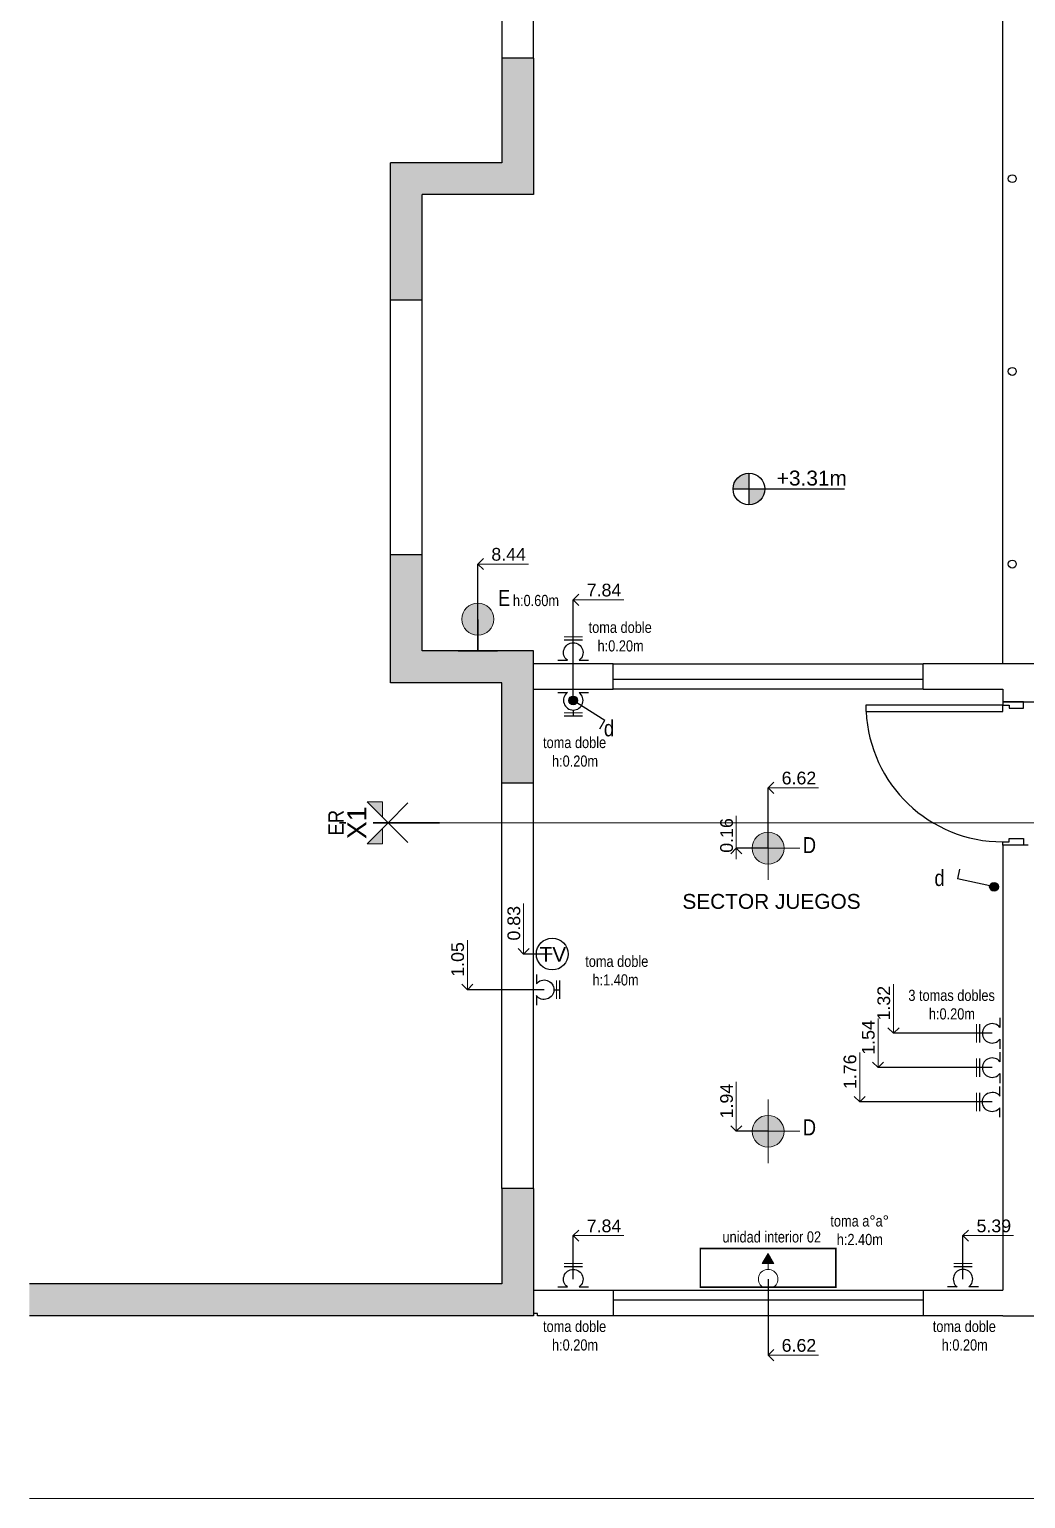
# Model space of a CAD drawing. Header units: millimetres. Extents: x 11902 to 12193, y 9935 to 10135.
# Drawn here: x 12030.33 to 12036.59, y 10117.14 to 10126.38 of the extents above; entities that cross this region are included whole.
import ezdxf
from ezdxf.enums import TextEntityAlignment as Align

# ---------------------------------------------------------------- set-up
doc = ezdxf.new("R2010")
doc.units = ezdxf.units.MM
doc.linetypes.add('ACAD_ISO02W100', pattern=[15, 12, -3])
doc.linetypes.add('CENTRO2', pattern=[28.575, 19.05, -3.175, 3.175, -3.175])
doc.layers.get('Defpoints').update_dxf_attribs({"color": 254})
for name, color, linetype in [('0-HATCH', 7, 'Continuous'), ('01-MUROS', 7, 'Continuous'), ('02-CARPINTERÍAS', 62, 'Continuous'), ('03-PROYECCIONES', 14, 'Continuous'), ('ie llaves', 10, 'Continuous'), ('ie textos', 250, 'Continuous'), ('ie tomas', 10, 'Continuous')]:
    doc.layers.add(name, color=color, linetype=linetype)
doc.layers.add('000-COTAS ACUMULADAS', color=7, linetype='Continuous', lineweight=9, true_color=0xd10a0d)
doc.layers.add('ie bocas', color=7, linetype='Continuous', lineweight=9, true_color=0xe41b1b)
doc.layers.add('001-EJES REPLANTEO', color=20, linetype='Continuous', lineweight=18)
doc.layers.add('06-SOLADOS', color=252, linetype='Continuous', lineweight=25)
doc.styles.add('arial1', font='arial.ttf', dxfattribs={"height": 0.002})
doc.styles.add('COTAS', font='arial.ttf')
doc.styles.add('ROMANS', font='GOTHIC.TTF', dxfattribs={"height": 0.125})
doc.styles.get("Standard").update_dxf_attribs({"font": 'arial.ttf'})
doc.dimstyles.new('Cotas 1 50', dxfattribs={"dimtxt": 0.08, "dimasz": 0.07, "dimexe": 0, "dimexo": 0, "dimgap": 0.02, "dimtad": 1, "dimjust": 2, "dimzin": 0, "dimdsep": 46, "dimtxsty": 'COTAS', "dimblk1": 'NONE', "dimblk2": 'OPEN90', "dimsah": 1, "dimcen": 0.1, "dimse1": 1, "dimsd1": 1, "dimclrd": 256, "dimclre": 252, "dimclrt": 256, "dimadec": 0, "dimazin": 0, "dimtfac": 1, "dimtix": 1, "dimtmove": 2, "dimatfit": 3, "dimldrblk": 'COTA', "dimfxl": 0, "dimtolj": 1, "dimtzin": 0, "dimlwd": -1, "dimarcsym": 0})

# ---------------------------------------------------------------- blocks, each defined once
blk = doc.blocks.new('BOCA ILUMINAICON')
at = {"layer": 'ie bocas'}
h = blk.add_hatch(color=256, dxfattribs=at)
h.dxf.hatch_style = 1
edge = h.paths.add_edge_path()
edge.add_arc((0, 0), 0.1, 0, 360)
at = {"layer": 'ie bocas', "color": 250, "lineweight": 0, "true_color": 0x1f1f1f}
for p, q in [((-0.0027, -0.2), (0.0027, 0.2)), ((0.2, -0.0027), (-0.2, 0.0027))]:
    blk.add_line(p, q, dxfattribs=at)
at = {"layer": 'ie bocas', "lineweight": 9}
blk.add_circle((0, 0), 0.1, dxfattribs=at)
blk = doc.blocks.new('tug')
at = {"color": 0}
for p, q in [((-0.138, 0.07), (-0.053, 0.07)), ((0.053, 0.07), (0.138, 0.07)), ((0, -0.088), (0, -0.14))]:
    blk.add_line(p, q, dxfattribs=at)
at = {"color": 0, "const_width": 0.01}
for points in [[(-0.083, -0.112), (0.083, -0.112)], [(-0.083, -0.14), (0.083, -0.14)]]:
    blk.add_lwpolyline(points, dxfattribs=at)
at = {"color": 0}
blk.add_arc((0, 0), 0.0875, 126.8888, 53.1112, dxfattribs=at)
blk = doc.blocks.new('LLA-1P')
at = {"color": 0}
for p in [(0.033, 0.028), (0.315, 0.158)]:
    blk.add_line(p, (0.255, 0.225), dxfattribs=at)
at = {"color": 0, "const_width": 0.039}
blk.add_lwpolyline([(-0.016, 0.002, 1), (0.023, 0.002, 1)], format="xyb", close=True, dxfattribs=at)
at = {"color": 0}
blk.add_circle((0.004, 0.002), 0.039, dxfattribs=at)
at = {"style": 'ROMANS', "width": 0.8, "flags": 1}
blk.add_attdef('ELEC', (0, 0.029), '', height=0.125, dxfattribs=at)
blk = doc.blocks.new('TOMA ESPECIAL')
at = {"lineweight": 9, "true_color": 0x306b91}
h = blk.add_hatch(color=147, dxfattribs=at)
h.dxf.hatch_style = 1
h.paths.add_polyline_path([(0, -0.23), (0.052, -0.14), (-0.052, -0.14)])
at = {"color": 0}
for p, q in [((-0.138, 0.07), (-0.053, 0.07)), ((0.053, 0.07), (0.138, 0.07)), ((0, -0.088), (0, -0.14))]:
    blk.add_line(p, q, dxfattribs=at)
at = {"color": 147, "lineweight": 9, "true_color": 0x306b91}
blk.add_lwpolyline([(0, -0.23), (0.052, -0.14), (-0.052, -0.14)], close=True, dxfattribs=at)
at = {"color": 0}
blk.add_arc((0, 0), 0.0875, 126.8888, 53.1112, dxfattribs=at)
blk = doc.blocks.new('APLIQUE')
at = {"layer": 'ie bocas', "extrusion": (-1.88135e-09, 1.24706e-11, 1)}
h = blk.add_hatch(color=256, dxfattribs=at)
h.dxf.hatch_style = 1
edge = h.paths.add_edge_path()
edge.add_arc((0, 0), 0.1, 179.24043, 539.24043, ccw=False)
at = {"layer": 'ie bocas', "const_width": 0.01}
for points in [[(-0.125, 0.2), (0.125, 0.2)], [(0, 0.2), (0, 0)]]:
    blk.add_lwpolyline(points, dxfattribs=at)
at = {"layer": 'ie bocas', "lineweight": 9}
blk.add_circle((0, 0), 0.1, dxfattribs=at)
blk = doc.blocks.new('Eje Replanteo')
h = blk.add_hatch(color=256)
h.paths.add_polyline_path([(0.229, 0.793), (0.06, 0.624), (0.229, 0.624)])
h.paths.add_polyline_path([(-0.229, 0.793), (-0.229, 0.624), (-0.06, 0.624)])
at = {"linetype": 'CENTRO2', "lineweight": 30}
for points in [[(0, 1.094), (0, 1.025)], [(0, 0.725), (0, 0)]]:
    blk.add_lwpolyline(points, dxfattribs=at)
for points in [[(0.217, 0.348), (0, 0.564), (-0.229, 0.793), (-0.229, 0.624), (-0.06, 0.624)], [(-0.217, 0.348), (0, 0.564), (0.229, 0.793), (0.229, 0.624), (0.06, 0.624)]]:
    blk.add_lwpolyline(points)
at = {"width": 0.85}
blk.add_attdef('ER', text='', height=0.17, dxfattribs=at).set_placement((0, 1.133), align=Align.MIDDLE_CENTER)
at = {"color": 1}
blk.add_attdef('EJE', text='', height=0.21, dxfattribs=at).set_placement((0, 0.905), align=Align.MIDDLE_CENTER)
blk = doc.blocks.new('_OPEN90')
at = {"color": 0, "linetype": 'ByBlock'}
for p, q in [((0, 0), (-1, 0)), ((-0.5, 0.5), (0, 0)), ((0, 0), (-0.5, -0.5))]:
    blk.add_line(p, q, dxfattribs=at)
blk = doc.blocks.new('*D135')
at = {"layer": '000-COTAS ACUMULADAS', "color": 252, "lineweight": -2, "transparency": 16777216}
blk.add_line((12034.9729, 10121.2292), (12034.9729, 10121.609), dxfattribs=at)
at = {"layer": '000-COTAS ACUMULADAS', "transparency": 16777216}
blk.add_line((12035.0429, 10121.609), (12035.2904, 10121.609), dxfattribs=at)
at = {"layer": 'Defpoints', "color": 0, "transparency": 16777216}
for p in [(12034.9729, 10121.609), (12041.5879, 10121.3892), (12034.9729, 10121.2292)]:
    blk.add_point(p, dxfattribs=at)
at = {"layer": '000-COTAS ACUMULADAS', "transparency": 16777216, "xscale": 0.07, "yscale": 0.07, "zscale": 0.07, "rotation": 180}
blk.add_blockref('_OPEN90', (12034.9729, 10121.609), dxfattribs=at)
at = {"layer": '000-COTAS ACUMULADAS', "transparency": 16777216, "insert": (12035.1667, 10121.6698), "char_height": 0.08, "attachment_point": 5, "style": 'COTAS'}
blk.add_mtext('\\A1;6.62', dxfattribs=at)
blk = doc.blocks.new('_None')
blk = doc.blocks.new('COTA')
blk.add_line((-1, 0), (0, 0))
at = {"const_width": 0.065}
blk.add_lwpolyline([(0.14, 0.14), (0.28, 0.28), (0, 0), (-0.14, -0.14), (-0.28, -0.28)], dxfattribs=at)
blk = doc.blocks.new('*D136')
at = {"layer": '000-COTAS ACUMULADAS', "transparency": 16777216}
blk.add_line((12034.7729, 10121.2292), (12034.7729, 10121.433), dxfattribs=at)
at = {"layer": '000-COTAS ACUMULADAS', "color": 252, "lineweight": -2, "transparency": 16777216}
blk.add_line((12034.9729, 10121.2292), (12034.7729, 10121.2292), dxfattribs=at)
at = {"layer": 'Defpoints', "color": 0, "transparency": 16777216}
for p in [(12034.9729, 10121.3892), (12034.7729, 10121.2292), (12034.9729, 10121.2292)]:
    blk.add_point(p, dxfattribs=at)
at = {"layer": '000-COTAS ACUMULADAS', "transparency": 16777216, "xscale": 0.07, "yscale": 0.07, "zscale": 0.07, "rotation": 90}
blk.add_blockref('_OPEN90', (12034.7729, 10121.2292), dxfattribs=at)
at = {"layer": '000-COTAS ACUMULADAS', "transparency": 16777216, "insert": (12034.7121, 10121.3092), "char_height": 0.08, "attachment_point": 5, "rotation": 90, "style": 'COTAS'}
blk.add_mtext('\\A1;0.16', dxfattribs=at)
blk = doc.blocks.new('*D137')
at = {"layer": '000-COTAS ACUMULADAS', "transparency": 16777216}
blk.add_line((12034.7729, 10119.5192), (12034.7729, 10119.7591), dxfattribs=at)
at = {"layer": '000-COTAS ACUMULADAS', "color": 252, "lineweight": -2, "transparency": 16777216}
blk.add_line((12034.9729, 10119.4492), (12034.7729, 10119.4492), dxfattribs=at)
at = {"layer": 'Defpoints', "color": 0, "transparency": 16777216}
for p in [(12034.9729, 10121.3892), (12034.7729, 10119.4492), (12034.9729, 10119.4492)]:
    blk.add_point(p, dxfattribs=at)
at = {"layer": '000-COTAS ACUMULADAS', "transparency": 16777216, "xscale": 0.07, "yscale": 0.07, "zscale": 0.07, "rotation": 270}
blk.add_blockref('_OPEN90', (12034.7729, 10119.4492), dxfattribs=at)
at = {"layer": '000-COTAS ACUMULADAS', "transparency": 16777216, "insert": (12034.7121, 10119.6391), "char_height": 0.08, "attachment_point": 5, "rotation": 90, "style": 'COTAS'}
blk.add_mtext('\\A1;1.94', dxfattribs=at)
blk = doc.blocks.new('*D138')
at = {"layer": '000-COTAS ACUMULADAS', "transparency": 16777216}
blk.add_line((12033.0823, 10120.4092), (12033.0823, 10120.65), dxfattribs=at)
at = {"layer": '000-COTAS ACUMULADAS', "color": 252, "lineweight": -2, "transparency": 16777216}
blk.add_line((12033.5647, 10120.3392), (12033.0823, 10120.3392), dxfattribs=at)
at = {"layer": 'Defpoints', "color": 0, "transparency": 16777216}
for p in [(12033.4979, 10121.3892), (12033.0823, 10120.3392), (12033.5647, 10120.3392)]:
    blk.add_point(p, dxfattribs=at)
at = {"layer": '000-COTAS ACUMULADAS', "transparency": 16777216, "xscale": 0.07, "yscale": 0.07, "zscale": 0.07, "rotation": 270}
blk.add_blockref('_OPEN90', (12033.0823, 10120.3392), dxfattribs=at)
at = {"layer": '000-COTAS ACUMULADAS', "transparency": 16777216, "insert": (12033.0215, 10120.5296), "char_height": 0.08, "attachment_point": 5, "rotation": 90, "style": 'COTAS'}
blk.add_mtext('\\A1;1.05', dxfattribs=at)
blk = doc.blocks.new('*D139')
at = {"layer": '000-COTAS ACUMULADAS', "transparency": 16777216}
blk.add_line((12033.4355, 10120.6332), (12033.4355, 10120.881), dxfattribs=at)
at = {"layer": '000-COTAS ACUMULADAS', "color": 252, "lineweight": -2, "transparency": 16777216}
blk.add_line((12033.6154, 10120.5632), (12033.4355, 10120.5632), dxfattribs=at)
at = {"layer": 'Defpoints', "color": 0, "transparency": 16777216}
for p in [(12033.4979, 10121.3892), (12033.4355, 10120.5632), (12033.6154, 10120.5632)]:
    blk.add_point(p, dxfattribs=at)
at = {"layer": '000-COTAS ACUMULADAS', "transparency": 16777216, "xscale": 0.07, "yscale": 0.07, "zscale": 0.07, "rotation": 270}
blk.add_blockref('_OPEN90', (12033.4355, 10120.5632), dxfattribs=at)
at = {"layer": '000-COTAS ACUMULADAS', "transparency": 16777216, "insert": (12033.3746, 10120.7571), "char_height": 0.08, "attachment_point": 5, "rotation": 90, "style": 'COTAS'}
blk.add_mtext('\\A1;0.83', dxfattribs=at)
blk = doc.blocks.new('*D140')
at = {"layer": '000-COTAS ACUMULADAS', "color": 252, "lineweight": -2, "transparency": 16777216}
blk.add_line((12033.7479, 10122.1587), (12033.7479, 10122.7909), dxfattribs=at)
at = {"layer": '000-COTAS ACUMULADAS', "transparency": 16777216}
blk.add_line((12033.8179, 10122.7909), (12034.0648, 10122.7909), dxfattribs=at)
at = {"layer": 'Defpoints', "color": 0, "transparency": 16777216}
for p in [(12033.7479, 10122.7909), (12033.7479, 10122.1587), (12041.5879, 10121.3892)]:
    blk.add_point(p, dxfattribs=at)
at = {"layer": '000-COTAS ACUMULADAS', "transparency": 16777216, "xscale": 0.07, "yscale": 0.07, "zscale": 0.07, "rotation": 180}
blk.add_blockref('_OPEN90', (12033.7479, 10122.7909), dxfattribs=at)
at = {"layer": '000-COTAS ACUMULADAS', "transparency": 16777216, "insert": (12033.9413, 10122.8517), "char_height": 0.08, "attachment_point": 5, "style": 'COTAS'}
blk.add_mtext('\\A1;7.84', dxfattribs=at)
blk = doc.blocks.new('*D141')
at = {"layer": '000-COTAS ACUMULADAS', "color": 252, "lineweight": -2, "transparency": 16777216}
blk.add_line((12033.1479, 10122.4692), (12033.1479, 10123.0157), dxfattribs=at)
at = {"layer": '000-COTAS ACUMULADAS', "transparency": 16777216}
blk.add_line((12033.2179, 10123.0157), (12033.4655, 10123.0157), dxfattribs=at)
at = {"layer": 'Defpoints', "color": 0, "transparency": 16777216}
for p in [(12033.1479, 10123.0157), (12033.1479, 10122.4692), (12041.5879, 10121.3892)]:
    blk.add_point(p, dxfattribs=at)
at = {"layer": '000-COTAS ACUMULADAS', "transparency": 16777216, "xscale": 0.07, "yscale": 0.07, "zscale": 0.07, "rotation": 180}
blk.add_blockref('_OPEN90', (12033.1479, 10123.0157), dxfattribs=at)
at = {"layer": '000-COTAS ACUMULADAS', "transparency": 16777216, "insert": (12033.3417, 10123.0765), "char_height": 0.08, "attachment_point": 5, "style": 'COTAS'}
blk.add_mtext('\\A1;8.44', dxfattribs=at)
blk = doc.blocks.new('*D142')
at = {"layer": '000-COTAS ACUMULADAS', "color": 252, "lineweight": -2, "transparency": 16777216}
blk.add_line((12036.1979, 10118.5194), (12036.1979, 10118.7927), dxfattribs=at)
at = {"layer": '000-COTAS ACUMULADAS', "transparency": 16777216}
blk.add_line((12036.2679, 10118.7927), (12036.5159, 10118.7927), dxfattribs=at)
at = {"layer": 'Defpoints', "color": 0, "transparency": 16777216}
for p in [(12036.1979, 10118.7927), (12036.1979, 10118.5194), (12041.5879, 10118.4492)]:
    blk.add_point(p, dxfattribs=at)
at = {"layer": '000-COTAS ACUMULADAS', "transparency": 16777216, "xscale": 0.07, "yscale": 0.07, "zscale": 0.07, "rotation": 180}
blk.add_blockref('_OPEN90', (12036.1979, 10118.7927), dxfattribs=at)
at = {"layer": '000-COTAS ACUMULADAS', "transparency": 16777216, "insert": (12036.3919, 10118.8536), "char_height": 0.08, "attachment_point": 5, "style": 'COTAS'}
blk.add_mtext('\\A1;5.39', dxfattribs=at)
blk = doc.blocks.new('*D143')
at = {"layer": '000-COTAS ACUMULADAS', "color": 252, "lineweight": -2, "transparency": 16777216}
blk.add_line((12033.7479, 10118.5194), (12033.7479, 10118.7927), dxfattribs=at)
at = {"layer": '000-COTAS ACUMULADAS', "transparency": 16777216}
blk.add_line((12033.8179, 10118.7927), (12034.0648, 10118.7927), dxfattribs=at)
at = {"layer": 'Defpoints', "color": 0, "transparency": 16777216}
for p in [(12033.7479, 10118.7927), (12033.7479, 10118.5194), (12041.5879, 10118.2892)]:
    blk.add_point(p, dxfattribs=at)
at = {"layer": '000-COTAS ACUMULADAS', "transparency": 16777216, "xscale": 0.07, "yscale": 0.07, "zscale": 0.07, "rotation": 180}
blk.add_blockref('_OPEN90', (12033.7479, 10118.7927), dxfattribs=at)
at = {"layer": '000-COTAS ACUMULADAS', "transparency": 16777216, "insert": (12033.9413, 10118.8536), "char_height": 0.08, "attachment_point": 5, "style": 'COTAS'}
blk.add_mtext('\\A1;7.84', dxfattribs=at)
blk = doc.blocks.new('*D144')
at = {"layer": '000-COTAS ACUMULADAS', "color": 252, "lineweight": -2, "transparency": 16777216}
blk.add_line((12034.9729, 10118.5194), (12034.9729, 10118.0414), dxfattribs=at)
at = {"layer": '000-COTAS ACUMULADAS', "transparency": 16777216}
blk.add_line((12035.0429, 10118.0414), (12035.2904, 10118.0414), dxfattribs=at)
at = {"layer": 'Defpoints', "color": 0, "transparency": 16777216}
for p in [(12034.9729, 10118.5194), (12041.5879, 10118.2892), (12034.9729, 10118.0414)]:
    blk.add_point(p, dxfattribs=at)
at = {"layer": '000-COTAS ACUMULADAS', "transparency": 16777216, "xscale": 0.07, "yscale": 0.07, "zscale": 0.07, "rotation": 180}
blk.add_blockref('_OPEN90', (12034.9729, 10118.0414), dxfattribs=at)
at = {"layer": '000-COTAS ACUMULADAS', "transparency": 16777216, "insert": (12035.1667, 10118.1022), "char_height": 0.08, "attachment_point": 5, "style": 'COTAS'}
blk.add_mtext('\\A1;6.62', dxfattribs=at)
blk = doc.blocks.new('*D145')
at = {"layer": '000-COTAS ACUMULADAS', "transparency": 16777216}
blk.add_line((12035.761, 10120.135), (12035.761, 10120.3744), dxfattribs=at)
at = {"layer": '000-COTAS ACUMULADAS', "color": 252, "lineweight": -2, "transparency": 16777216}
blk.add_line((12036.3812, 10120.065), (12035.761, 10120.065), dxfattribs=at)
at = {"layer": 'Defpoints', "color": 0, "transparency": 16777216}
for p in [(12037.4679, 10121.3892), (12035.761, 10120.065), (12036.3812, 10120.065)]:
    blk.add_point(p, dxfattribs=at)
at = {"layer": '000-COTAS ACUMULADAS', "transparency": 16777216, "xscale": 0.07, "yscale": 0.07, "zscale": 0.07, "rotation": 270}
blk.add_blockref('_OPEN90', (12035.761, 10120.065), dxfattribs=at)
at = {"layer": '000-COTAS ACUMULADAS', "transparency": 16777216, "insert": (12035.7002, 10120.2547), "char_height": 0.08, "attachment_point": 5, "rotation": 90, "style": 'COTAS'}
blk.add_mtext('\\A1;1.32', dxfattribs=at)
blk = doc.blocks.new('*D146')
at = {"layer": '000-COTAS ACUMULADAS', "transparency": 16777216}
blk.add_line((12035.6639, 10119.9192), (12035.6639, 10120.1591), dxfattribs=at)
at = {"layer": '000-COTAS ACUMULADAS', "color": 252, "lineweight": -2, "transparency": 16777216}
blk.add_line((12036.3812, 10119.8492), (12035.6639, 10119.8492), dxfattribs=at)
at = {"layer": 'Defpoints', "color": 0, "transparency": 16777216}
for p in [(12035.761, 10121.3892), (12035.6639, 10119.8492), (12036.3812, 10119.8492)]:
    blk.add_point(p, dxfattribs=at)
at = {"layer": '000-COTAS ACUMULADAS', "transparency": 16777216, "xscale": 0.07, "yscale": 0.07, "zscale": 0.07, "rotation": 270}
blk.add_blockref('_OPEN90', (12035.6639, 10119.8492), dxfattribs=at)
at = {"layer": '000-COTAS ACUMULADAS', "transparency": 16777216, "insert": (12035.6031, 10120.0391), "char_height": 0.08, "attachment_point": 5, "rotation": 90, "style": 'COTAS'}
blk.add_mtext('\\A1;1.54', dxfattribs=at)
blk = doc.blocks.new('*D147')
at = {"layer": '000-COTAS ACUMULADAS', "transparency": 16777216}
blk.add_line((12035.5486, 10119.7034), (12035.5486, 10119.9436), dxfattribs=at)
at = {"layer": '000-COTAS ACUMULADAS', "color": 252, "lineweight": -2, "transparency": 16777216}
blk.add_line((12036.3812, 10119.6334), (12035.5486, 10119.6334), dxfattribs=at)
at = {"layer": 'Defpoints', "color": 0, "transparency": 16777216}
for p in [(12035.6639, 10121.3892), (12035.5486, 10119.6334), (12036.3812, 10119.6334)]:
    blk.add_point(p, dxfattribs=at)
at = {"layer": '000-COTAS ACUMULADAS', "transparency": 16777216, "xscale": 0.07, "yscale": 0.07, "zscale": 0.07, "rotation": 270}
blk.add_blockref('_OPEN90', (12035.5486, 10119.6334), dxfattribs=at)
at = {"layer": '000-COTAS ACUMULADAS', "transparency": 16777216, "insert": (12035.4878, 10119.8235), "char_height": 0.08, "attachment_point": 5, "rotation": 90, "style": 'COTAS'}
blk.add_mtext('\\A1;1.76', dxfattribs=at)

msp = doc.modelspace()

# ---------------------------------------------------------------- hatches: boundary and pattern name
at = {"layer": '0-HATCH'}
h = msp.add_hatch(color=256, dxfattribs=at)
h.dxf.hatch_style = 1
h.paths.add_polyline_path([(12034.8525, 10123.5878, 0.414214), (12034.7525, 10123.4878), (12034.8525, 10123.4878)])
h.paths.add_polyline_path([(12034.8525, 10123.4878), (12034.8525, 10123.3878, 0.414214), (12034.9525, 10123.4878)])
at = {"layer": '01-MUROS'}
h = msp.add_hatch(color=253, dxfattribs=at)
h.dxf.hatch_style = 1
h.paths.add_polyline_path([(12030.3286, 10118.4892), (12030.3286, 10118.2892), (12033.4979, 10118.2892), (12033.4979, 10119.0892), (12033.2979, 10119.0892), (12033.2979, 10118.4892)])
h.paths.add_polyline_path([(12032.7979, 10122.4692), (12032.7979, 10123.0742), (12032.5979, 10123.0742), (12032.5979, 10122.2692), (12033.2979, 10122.2692), (12033.2979, 10121.6392), (12033.4979, 10121.6392), (12033.4979, 10122.4692)])
h.paths.add_polyline_path([(12032.5979, 10125.5392), (12032.5979, 10124.6742), (12032.7979, 10124.6742), (12032.7979, 10125.3392), (12033.4979, 10125.3392), (12033.4979, 10126.1967), (12033.2979, 10126.1967), (12033.2979, 10125.5392)])
h.paths.add_polyline_path([(12033.2979, 10129.4217), (12033.2979, 10128.0467), (12033.4979, 10128.0467), (12033.4979, 10128.7342), (12033.4979, 10129.4217)])
h.paths.add_polyline_path([(12030.3286, 10132.3892), (12030.3286, 10132.1892), (12033.2979, 10132.1892), (12033.2979, 10131.2717), (12033.4979, 10131.2717), (12033.4979, 10132.1892), (12033.4979, 10132.3892)])

# ---------------------------------------------------------------- linework, layer by layer
msp.add_line((12033.9979, 10122.3892), (12033.4979, 10122.3892))
msp.add_lwpolyline([(12036.4479, 10122.2292), (12036.4479, 10122.1492), (12036.8279, 10122.1492), (12036.8279, 10122.2292), (12038.4579, 10122.2292), (12038.4579, 10122.3892), (12035.9479, 10122.3892)])
at = {"color": 82, "true_color": 0x2fbd00}
msp.add_circle((12033.6154, 10120.5632), 0.0997, dxfattribs=at)
at = {"layer": '0-HATCH'}
for p, q in [((12034.8525, 10123.5878), (12034.8525, 10123.3878)), ((12034.7525, 10123.4878), (12035.4525, 10123.4878)), ((12033.4979, 10118.2892), (12030.3286, 10118.2892)), ((12033.9979, 10118.2892), (12033.5229, 10118.2892)), ((12036.4479, 10118.2892), (12035.9479, 10118.2892))]:
    msp.add_line(p, q, dxfattribs=at)
msp.add_lwpolyline([(12033.5229, 10118.2892), (12033.5229, 10118.3042), (12033.4979, 10118.3042)], dxfattribs=at)
msp.add_circle((12034.8525, 10123.4878), 0.1, dxfattribs=at)
at = {"layer": '001-EJES REPLANTEO'}
msp.add_line((12043.6577, 10121.3892), (12032.5834, 10121.3892), dxfattribs=at)
at = {"layer": '01-MUROS'}
for p, q in [((12033.2979, 10126.1967), (12033.2979, 10125.5392)), ((12033.4979, 10126.1967), (12033.2979, 10126.1967)), ((12033.4979, 10126.1967), (12033.4979, 10125.3392)), ((12033.4979, 10126.1967), (12033.4979, 10125.5392)), ((12033.2979, 10125.5392), (12032.5979, 10125.5392)), ((12032.5979, 10124.6742), (12032.5979, 10125.5392)), ((12033.4979, 10125.3392), (12032.7979, 10125.3392)), ((12032.7979, 10124.6742), (12032.7979, 10125.3392)), ((12032.7979, 10124.6742), (12032.5979, 10124.6742)), ((12032.5979, 10122.2692), (12032.5979, 10123.0742)), ((12032.7979, 10123.0742), (12032.5979, 10123.0742)), ((12032.7979, 10122.4692), (12032.7979, 10123.0742)), ((12033.4979, 10122.4692), (12032.7979, 10122.4692)), ((12033.4979, 10121.6392), (12033.4979, 10122.4692)), ((12033.9979, 10122.2292), (12033.9979, 10122.3892)), ((12033.2979, 10122.2692), (12032.5979, 10122.2692)), ((12033.2979, 10121.6392), (12033.2979, 10122.2692)), ((12033.2979, 10119.0892), (12033.2979, 10121.6392)), ((12033.2979, 10121.6392), (12033.4979, 10121.6392)), ((12033.4979, 10119.0892), (12033.4979, 10121.6392)), ((12033.4979, 10119.0892), (12033.2979, 10119.0892)), ((12033.2979, 10119.0892), (12033.2979, 10118.4892)), ((12033.4979, 10119.0892), (12033.4979, 10118.2892)), ((12033.2979, 10118.4892), (12030.3286, 10118.4892)), ((12033.9979, 10118.4492), (12033.9979, 10118.2892))]:
    msp.add_line(p, q, dxfattribs=at)
for points in [[(12036.4479, 10122.3892), (12036.4479, 10132.2292), (12033.5179, 10132.2292)], [(12035.9479, 10122.2292), (12035.9479, 10122.3892)], [(12033.4979, 10122.2292), (12033.9979, 10122.2292)], [(12035.9479, 10122.2292), (12036.4479, 10122.2292)], [(12036.6079, 10121.2492), (12036.4479, 10121.2492), (12036.4479, 10118.4492)], [(12033.4979, 10118.4492), (12033.9979, 10118.4492)], [(12035.9479, 10118.4492), (12035.9479, 10118.2892)], [(12035.9479, 10118.4492), (12036.4479, 10118.4492)], [(12036.4479, 10118.2892), (12042.7079, 10118.2892)]]:
    msp.add_lwpolyline(points, dxfattribs=at)
at = {"layer": '02-CARPINTERÍAS'}
for p, q in [((12033.2979, 10128.0467), (12033.2979, 10126.1967)), ((12033.4979, 10126.1967), (12033.4979, 10128.0467)), ((12032.5979, 10123.0742), (12032.5979, 10124.6742)), ((12032.7979, 10123.0742), (12032.7979, 10124.6742)), ((12033.9979, 10122.3892), (12035.9479, 10122.3892)), ((12035.9479, 10122.2892), (12033.9979, 10122.2892)), ((12035.9479, 10122.2292), (12033.9979, 10122.2292)), ((12033.9979, 10118.4492), (12035.9479, 10118.4492)), ((12033.9979, 10118.3892), (12035.9479, 10118.3892)), ((12035.9479, 10118.2892), (12033.9979, 10118.2892))]:
    msp.add_line(p, q, dxfattribs=at)
for points in [[(12035.5879, 10122.1292), (12035.5879, 10122.0892), (12036.4479, 10122.0892), (12036.4479, 10122.1292)], [(12036.4879, 10122.1092), (12036.5779, 10122.1092), (12036.5779, 10122.1492), (12036.4479, 10122.1492), (12036.4479, 10122.1292), (12036.4879, 10122.1292)], [(12036.4879, 10121.2892), (12036.5779, 10121.2892), (12036.5779, 10121.2492), (12036.4479, 10121.2492), (12036.4479, 10121.2692), (12036.4879, 10121.2692)]]:
    msp.add_lwpolyline(points, close=True, dxfattribs=at)
for centre in [(12036.5079, 10125.4392), (12036.5079, 10124.2275), (12036.5079, 10123.0158)]:
    msp.add_circle(centre, 0.025, dxfattribs=at)
msp.add_arc((12036.4479, 10122.1292), 0.86, 182.66588, 270, dxfattribs=at)
at = {"layer": '03-PROYECCIONES', "color": 132, "linetype": 'ACAD_ISO02W100', "ltscale": 0.01, "true_color": 0x00c7c7, "const_width": 0.01}
msp.add_lwpolyline([(12034.5465, 10118.468), (12034.5465, 10118.7114), (12035.3994, 10118.7114), (12035.3994, 10118.468)], close=True, dxfattribs=at)
at = {"layer": '06-SOLADOS', "lineweight": 9}
msp.add_lwpolyline([(12030.3286, 10117.1392), (12039.9379, 10117.1392)], dxfattribs=at)

# ---------------------------------------------------------------- block references
at = {"layer": '001-EJES REPLANTEO', "xscale": 0.5749999999999993, "yscale": 0.5749999999999993, "zscale": 0.5, "rotation": 89.99999999999999}
msp.add_blockref('Eje Replanteo', (12032.9078, 10121.3892), dxfattribs=at).add_auto_attribs({'EJE': 'X1', 'ER': 'ER'})
at = {"layer": 'ie bocas', "xscale": -1, "rotation": 180}
msp.add_blockref('APLIQUE', (12033.1479, 10122.6692), dxfattribs=at)
at = {"layer": 'ie bocas', "extrusion": (-1.88135e-09, -1.24706e-11, 1), "rotation": 180.7595650839788}
for p in [(12034.9729, 10121.2292, 0), (12034.9729, 10119.4492, 0)]:
    msp.add_blockref('BOCA ILUMINAICON', p, dxfattribs=at)
at = {"layer": 'ie bocas', "color": 147, "true_color": 0x306b91, "xscale": 0.7, "yscale": 0.7, "zscale": 0.7, "rotation": 180}
msp.add_blockref('TOMA ESPECIAL', (12034.9729, 10118.5194), dxfattribs=at)
at = {"layer": 'ie llaves', "xscale": 0.7000000000000584, "yscale": 0.7000000000000584, "zscale": 0.7000000000000584}
for p, rotation in [((12033.7458, 10122.1609), 286.3779798127371), ((12036.3958, 10120.9852), 126.2095277707377)]:
    msp.add_blockref('LLA-1P', p, dxfattribs=dict(at, rotation=rotation))
at = {"layer": 'ie tomas', "yscale": 0.7, "zscale": 0.7}
for p, xscale, rotation in [((12033.7479, 10122.4596), -0.7, 180), ((12033.5647, 10120.3392), -0.7, 90.00000000000006), ((12036.3812, 10120.065), 0.7, 269.9999999999999), ((12036.3812, 10119.8492), 0.7, 269.9999999999999), ((12036.3812, 10119.6334), -0.7, 270), ((12033.7479, 10118.5194), -0.7, 180), ((12036.1979, 10118.5194), 0.7, 180)]:
    msp.add_blockref('tug', p, dxfattribs=dict(at, xscale=xscale, rotation=rotation))
at = {"layer": 'ie tomas', "xscale": 0.7, "yscale": 0.7, "zscale": 0.7}
msp.add_blockref('tug', (12033.7479, 10122.1587), dxfattribs=at)

# ---------------------------------------------------------------- texts
at = {"char_height": 0.09375, "attachment_point": 1}
for s, insert in [('+3.31m', (12035.0275, 10123.6035)), ('\\pi0.18147;SECTOR JUEGOS', (12034.2524, 10120.9415))]:
    msp.add_mtext_dynamic_manual_height_columns(s, width=1.470858, gutter_width=12.5, heights=[0], dxfattribs=dict(at, insert=insert))
at = {"color": 82, "true_color": 0x2fbd00, "insert": (12032.8821, 10120.6086), "char_height": 0.09375, "attachment_point": 1}
msp.add_mtext_dynamic_manual_height_columns('\\pi0.6538;TV', width=1.470858, gutter_width=12.5, heights=[0], dxfattribs=at)
at = {"layer": '03-PROYECCIONES', "color": 132, "linetype": 'ACAD_ISO02W100', "ltscale": 0.01, "true_color": 0x00c7c7, "insert": (12034.9913, 10118.8198), "char_height": 0.07, "attachment_point": 1, "style": 'arial1'}
msp.add_mtext('\\pi-0.30521;{\\fArial Narrow|b0|i0|c0|p34;unidad interior 02}', dxfattribs=at)
at = {"layer": 'ie textos', "attachment_point": 1, "style": 'arial1'}
for s, insert, char_height in [('{\\fArial Narrow|b0|i0|c0|p34;E }', (12033.2749, 10122.8525, -0.0001), 0.1008), ('{\\fArial Narrow|b0|i0|c0|p34;\\P\\pi-0.13971;h:0.60m}', (12033.5083, 10122.9384), 0.07), ('\\pi-0.19587;{\\fArial Narrow|b0|i0|c0|p34;toma doble\\P\\pi-0.13971;h:0.20m}', (12034.0404, 10122.6529), 0.07), ('{\\fArial Narrow|b0|i0|c0|p34;d}', (12033.9405, 10122.0334), 0.1008), ('\\pi-0.19587;{\\fArial Narrow|b0|i0|c0|p34;toma doble\\P\\pi-0.13971;h:0.20m}', (12033.7538, 10121.9287), 0.07), ('{\\fArial Narrow|b0|i0|c0|p34;D}', (12035.1909, 10121.2988, 0), 0.1008), ('{\\fArial Narrow|b0|i0|c0|p34;d}', (12036.0185, 10121.0922), 0.1008), ('\\pi-0.2078;{\\fArial Narrow|b0|i0|c0|p34; toma doble\\P\\pi-0.13971;h:1.40m}', (12034.0086, 10120.5528), 0.07), ('\\pi-0.2688;{\\fArial Narrow|b0|i0|c0|p34;3 tomas dobles\\P\\pi-0.13971;h:0.20m}', (12036.1233, 10120.3389), 0.07), ('{\\fArial Narrow|b0|i0|c0|p34;D}', (12035.1909, 10119.5238, 0), 0.1008), ('\\pi-0.17997;{\\fArial Narrow|b0|i0|c0|p34;toma a°a°\\P\\pi-0.13971;h:2.40m}', (12035.5442, 10118.9202), 0.07), ('\\pi-0.19587;{\\fArial Narrow|b0|i0|c0|p34;toma doble\\P\\pi-0.13971;h:0.20m}', (12033.7538, 10118.2572), 0.07), ('\\pi-0.19587;{\\fArial Narrow|b0|i0|c0|p34;toma doble\\P\\pi-0.13971;h:0.20m}', (12036.2038, 10118.2572), 0.07)]:
    msp.add_mtext(s, dxfattribs=dict(at, insert=insert, char_height=char_height))

# ---------------------------------------------------------------- dimensions: what is measured, and where the dimension line sits
at = {"layer": '000-COTAS ACUMULADAS'}
for base, p1, p2, picture, middle in [((12033.1479, 10123.0157), (12041.5879, 10121.3892), (12033.1479, 10122.4692), '*D141', (12033.3417, 10123.0765)), ((12033.7479, 10122.7909), (12041.5879, 10121.3892), (12033.7479, 10122.1587), '*D140', (12033.9413, 10122.8517)), ((12034.9729393565, 10121.608969369), (12041.5879393565, 10121.3891665225), (12034.9729393565, 10121.2291665225), '*D135', (12035.1666501341, 10121.6698152081)), ((12033.7479, 10118.7927), (12041.5879, 10118.2892), (12033.7479, 10118.5194), '*D143', (12033.9413, 10118.8536)), ((12036.1979, 10118.7927), (12041.5879, 10118.4492), (12036.1979, 10118.5194), '*D142', (12036.3919, 10118.8536)), ((12034.9729393565, 10118.0413970335), (12041.5879393565, 10118.2891665225), (12034.9729393565, 10118.5193676287), '*D144', (12035.1666501341, 10118.1022428725))]:
    dim = msp.add_linear_dim(base=base, p1=p1, p2=p2, dimstyle='Cotas 1 50', dxfattribs=at)
    dim.commit()
    dim.dimension.update_dxf_attribs({"geometry": picture, "text_midpoint": middle})
for base, p1, p2, picture, middle in [((12034.7729, 10121.2292), (12034.9729, 10121.3892), (12034.9729, 10121.2292), '*D136', (12034.7121, 10121.3092)), ((12033.0823, 10120.3392), (12033.4979, 10121.3892), (12033.5647, 10120.3392), '*D138', (12033.0215, 10120.5296)), ((12033.4355, 10120.5632), (12033.4979, 10121.3892), (12033.6154, 10120.5632), '*D139', (12033.3746, 10120.7571)), ((12034.7729, 10119.4492), (12034.9729, 10121.3892), (12034.9729, 10119.4492), '*D137', (12034.7121, 10119.6391)), ((12035.5486, 10119.6334), (12035.6639, 10121.3892), (12036.3812, 10119.6334), '*D147', (12035.4878, 10119.8235)), ((12035.6639, 10119.8492), (12035.761, 10121.3892), (12036.3812, 10119.8492), '*D146', (12035.6031, 10120.0391)), ((12035.761, 10120.065), (12037.4679, 10121.3892), (12036.3812, 10120.065), '*D145', (12035.7002, 10120.2547))]:
    dim = msp.add_linear_dim(base=base, p1=p1, p2=p2, angle=90, dimstyle='Cotas 1 50', dxfattribs=at)
    dim.commit()
    dim.dimension.update_dxf_attribs({"geometry": picture, "text_midpoint": middle})

doc.saveas('drawing.dxf')
